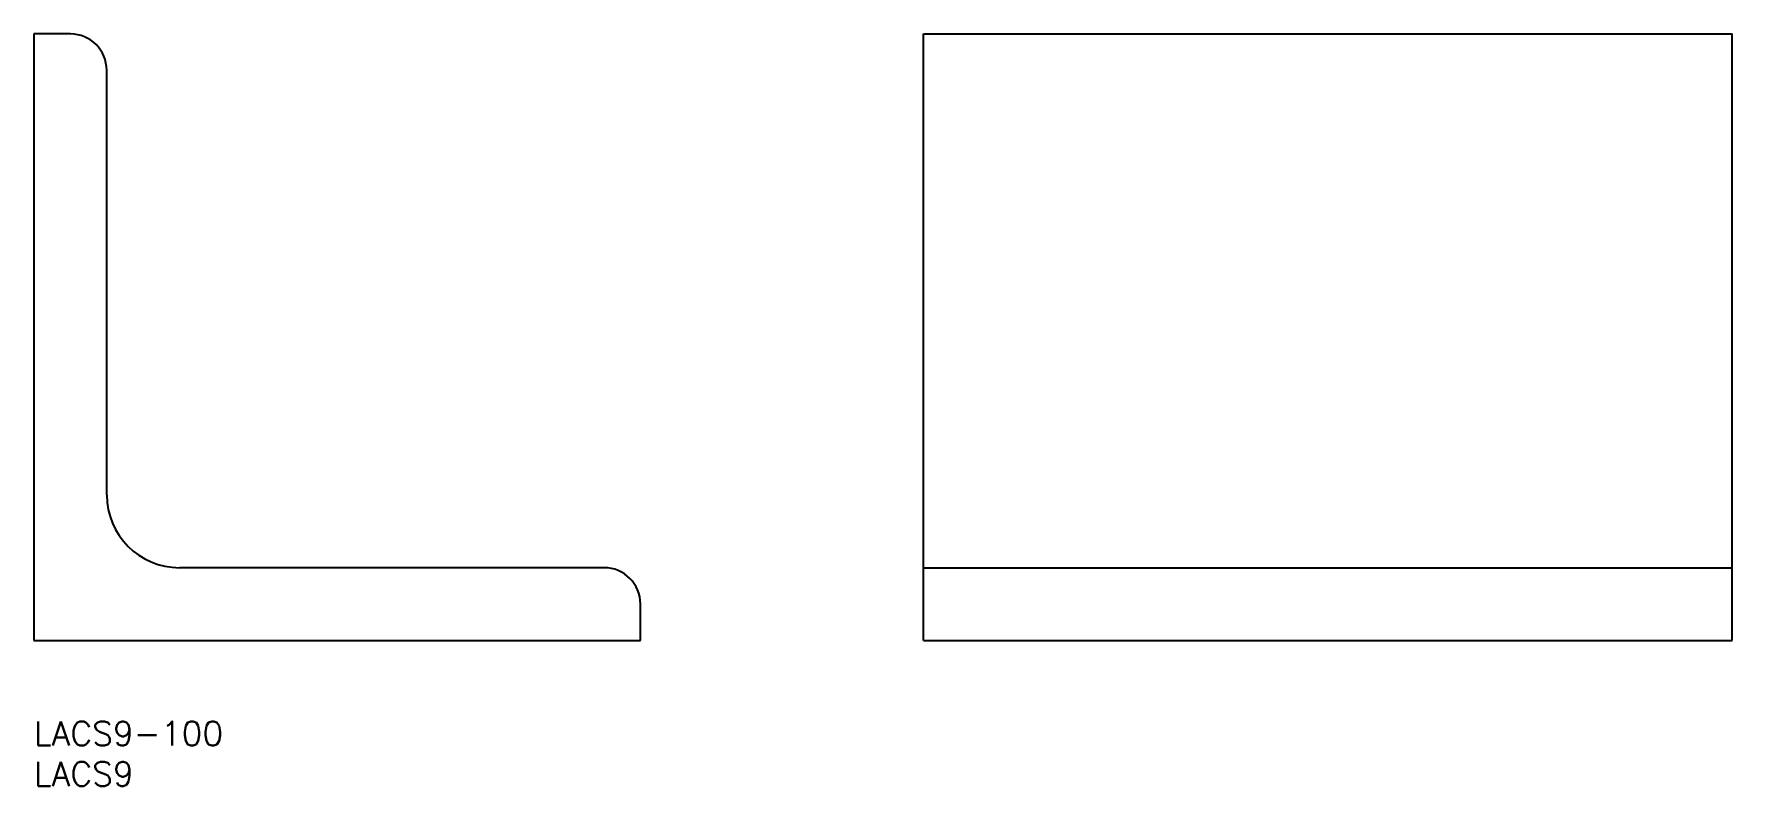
# Model space of a CAD drawing. Extents: x 0 to 210, y -8 to 85.
import ezdxf

# ---------------------------------------------------------------- set-up
doc = ezdxf.new("R2010")
doc.units = 0
doc.header["$LTSCALE"] = 0.5
doc.layers.add('MSM_CONTINUOUS', color=7, linetype='CONTINUOUS')
doc.layers.add('MSM_PART_NUMBER', color=7, linetype='CONTINUOUS')
doc.styles.get("Standard").update_dxf_attribs({"font": 'txt.shx', "height": 3, "bigfont": 'bigfont.shx'})

# ---------------------------------------------------------------- blocks, each defined once
blk = doc.blocks.new('*U1')
at = {"layer": 'MSM_PART_NUMBER'}
blk.add_text('LACS9-100', height=3, dxfattribs=at).set_placement((0, -3))
blk = doc.blocks.new('*U2')
at = {"layer": 'MSM_PART_NUMBER'}
blk.add_text('LACS9', height=3, dxfattribs=at).set_placement((0, -8))

msp = doc.modelspace()

# ---------------------------------------------------------------- linework, layer by layer
at = {"layer": 'MSM_CONTINUOUS'}
for p, q in [((0, 85), (0, 10)), ((4.5, 85), (0, 85)), ((110, 10), (110, 85)), ((110, 85), (210, 85)), ((210, 10), (210, 85)), ((9, 28), (9, 80.5)), ((70.5, 19), (18, 19)), ((110, 19), (210, 19)), ((75, 10), (75, 14.5)), ((0, 10), (75, 10)), ((110, 10), (210, 10))]:
    msp.add_line(p, q, dxfattribs=at)
for centre, radius, start, end in [((4.5, 80.5), 4.5, 0, 90), ((18, 28), 9, 180, 270), ((70.5, 14.5), 4.5, 0, 90)]:
    msp.add_arc(centre, radius, start, end, dxfattribs=at)

# ---------------------------------------------------------------- block references
for name in ['*U1', '*U2']:
    msp.add_blockref(name, (0, 0), dxfattribs=at)

doc.saveas('drawing.dxf')
